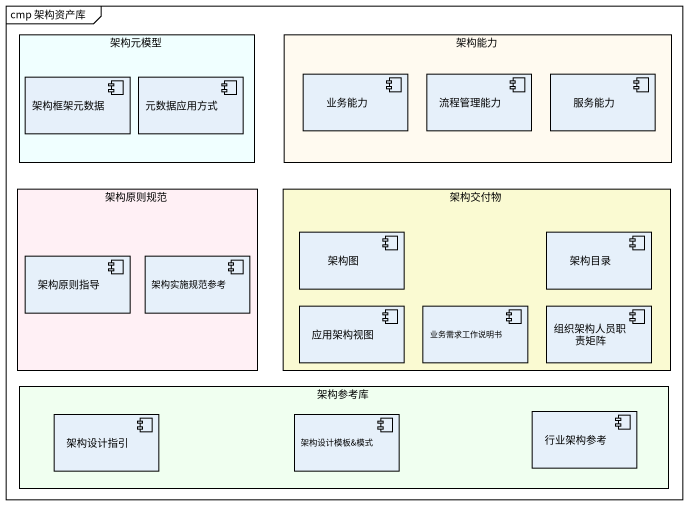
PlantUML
@startuml
mainframe cmp 架构资产库
rectangle 架构元模型 #F0FFFF {
  component 架构框架元数据
  component 元数据应用方式
}
rectangle 架构能力 #FFFAF0 {
  component 业务能力
  component 流程管理能力
  component 服务能力
}
rectangle 架构原则规范 #FFF0F5 {
  component 架构原则指导
  component 架构实施规范参考
}
rectangle 架构交付物 #FAFAD2 {
  component 架构图
  component 架构目录
  component 应用架构视图
  component 业务需求工作说明书
  component 组织架构人员职责矩阵
}
rectangle 架构参考库 #F0FFF0 {
  component 架构设计指引
  component "架构设计模板&模式" as 架构设计模板_模式
  component 行业架构参考
}
@enduml
